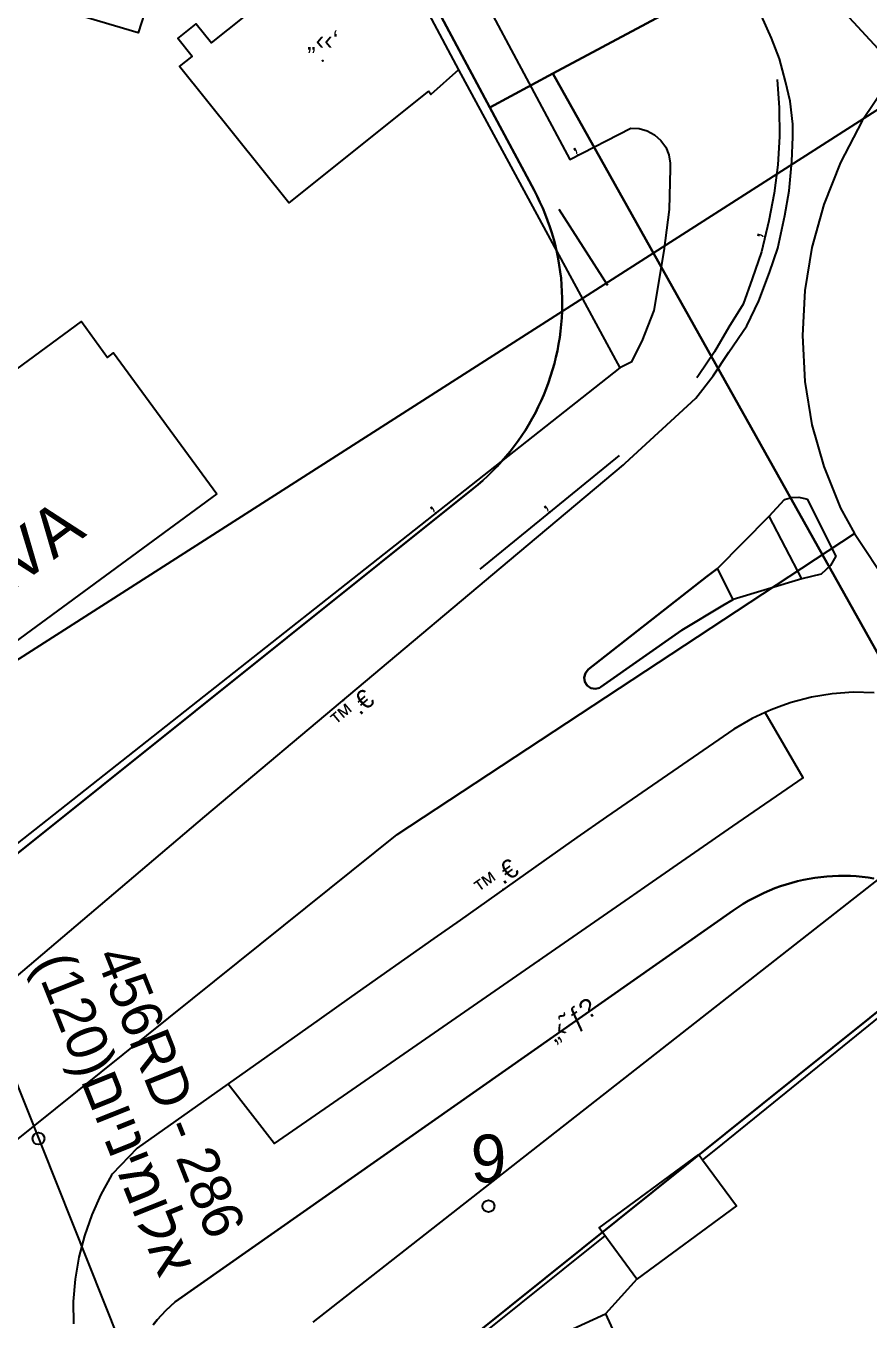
# Model space of a CAD drawing. Header units: metres. Extents: x 218299 to 220222, y 572714 to 574340.
# Drawn here: x 219302.8 to 219338.2, y 573741.8 to 573796.1 of the extents above; entities that cross this region are included whole.
import ezdxf
from ezdxf.enums import TextEntityAlignment as Align

# ---------------------------------------------------------------- set-up
doc = ezdxf.new("R2010")
doc.units = ezdxf.units.M
doc.header["$MEASUREMENT"] = 0
for name, color, linetype in [('1601', 44, 'LANDBORDER'), ('1602', 44, 'Continuous'), ('1603', 44, 'Continuous'), ('6011', 10, 'Continuous'), ('6021', 110, 'Continuous'), ('6901', 3, 'Continuous'), ('A_POINTS', 2, 'Continuous'), ('I_OTHER', 7, 'Continuous'), ('M2200', 253, 'Continuous'), ('M2207', 253, 'Continuous'), ('M2401', 7, 'Continuous'), ('M2404', 7, 'Continuous'), ('M2407', 253, 'Continuous'), ('M2408', 253, 'Continuous'), ('M2420', 253, 'Continuous'), ('M2601', 253, 'Continuous'), ('M2605', 253, 'Continuous'), ('M4601', 253, 'Continuous')]:
    doc.layers.add(name, color=color, linetype=linetype)
doc.styles.add('HEBTXT', font='HEBTXT')
doc.styles.add('MAVAT_HEBTXT', font='HEBTXT')
doc.linetypes.add('LANDBORDER', pattern='A,6.25,[208,elecad.shx,S=0.02,R=0,X=-0.6,Y=0],12.5,[208,elecad.shx,S=0.02,R=180,X=0.6,Y=0],6.25', length=25)

# ---------------------------------------------------------------- blocks, each defined once
blk = doc.blocks.new('6901')
at = {"layer": 'A_POINTS'}
blk.add_circle((0, 0), 0.25, dxfattribs=at)
at = {"color": 0, "style": 'HEBTXT', "flags": 1}
blk.add_attdef('CODE', (-2.918, 6.399), '', height=1.7, dxfattribs=at)
at = {"color": 0, "style": 'HEBTXT'}
for tag, p in [('PATH', (0.169, 4.708)), ('HTCH', (0.169, 2.708))]:
    blk.add_attdef(tag, text='', height=1.7, dxfattribs=at).set_placement(p, align=Align.MIDDLE_CENTER)
blk = doc.blocks.new('1603')
at = {"layer": 'A_POINTS'}
blk.add_circle((0, 0), 0.25, dxfattribs=at)
at = {"color": 0, "style": 'HEBTXT'}
blk.add_attdef('PARCEL_NUM', text='', height=2, dxfattribs=at).set_placement((0, 1), align=Align.CENTER)
at = {"color": 0, "style": 'HEBTXT', "flags": 1}
blk.add_attdef('LOT_NUM', text='', height=2, dxfattribs=at).set_placement((0, -2.5), align=Align.CENTER)
blk = doc.blocks.new('M2404')
blk.add_circle((0, 0), 0.025)
at = {"style": 'MAVAT_HEBTXT'}
blk.add_attdef('NAME', text='', height=0.8, dxfattribs=at).set_placement((0, 1.59), align=Align.MIDDLE)
blk = doc.blocks.new('M2207')
blk.add_circle((0, 0), 0.025)
at = {"style": 'MAVAT_HEBTXT'}
blk.add_attdef('NAME', text='', height=0.8, dxfattribs=at).set_placement((0, 1.59), align=Align.MIDDLE)
blk = doc.blocks.new('M2408')
blk.add_circle((0, 0), 0.025)
at = {"style": 'MAVAT_HEBTXT'}
blk.add_attdef('NAME', text='', height=0.8, dxfattribs=at).set_placement((0, 1.59), align=Align.MIDDLE)
blk = doc.blocks.new('M2601')
blk.add_circle((0, 0), 0.025)
at = {"style": 'MAVAT_HEBTXT'}
blk.add_attdef('NAME', text='', height=0.8, dxfattribs=at).set_placement((0, 1.59), align=Align.MIDDLE)
blk = doc.blocks.new('111')
at = {"layer": 'M2200'}
blk.add_polyline3d([(219310.846, 573776.482, 587.055), (219300.571, 573768.952, 587.055), (219296.288, 573774.797, 587.055), (219296.545, 573774.985, 587.055), (219295.759, 573776.058, 586.755), (219297.255, 573777.155, 586.755), (219298.02, 573776.111, 587.055), (219301.098, 573778.366, 587.055), (219299.978, 573779.894, 586.68), (219305.172, 573783.701, 586.68), (219306.269, 573782.203, 587.055), (219306.519, 573782.386, 587.055)], close=True, dxfattribs=at)
at = {"layer": 'M2207'}
for points in [[(219319.721, 573793.362, 587.58), (219313.866, 573788.688, 587.58), (219309.288, 573794.403, 587.58), (219309.813, 573794.824, 587.58), (219309.214, 573795.572, 586.83), (219309.987, 573796.191, 586.83), (219310.628, 573795.391, 587.58), (219317.474, 573800.865, 586.755), (219317.474, 573800.865, 586.755), (219320.975, 573794.263, 586.755), (219319.825, 573793.233, 586.755)], [(219331.058, 573748.768, 586.08), (219331.218, 573748.55, 586.08), (219332.637, 573746.626, 586.08), (219328.463, 573743.55, 586.08), (219328.463, 573743.55, 586.08), (219326.884, 573745.692, 586.08), (219331.058, 573748.768, 586.08)], [(219327.152, 573742.088, 586.68), (219327.152, 573742.088, 586.68), (219328.408, 573739.343, 586.68), (219325.321, 573737.931, 586.68), (219324.065, 573740.676, 586.68), (219327.152, 573742.088, 586.68)]]:
    blk.add_polyline3d(points, close=True, dxfattribs=at)
at = {"layer": 'M2401'}
for points in [[(219298.144, 573752.587, 576.334), (219310.351, 573762.953, 576.334), (219323.126, 573773.688, 576.334), (219327.894, 573777.702, 576.334), (219327.968, 573777.765, 576.334), (219330.939, 573780.49, 576.334), (219331.663, 573781.434, 576.334), (219332.321, 573782.423, 576.334), (219333.073, 573783.53, 576.334), (219333.57, 573784.568, 576.334), (219334.019, 573785.762, 576.334), (219334.373, 573786.778, 576.334), (219334.665, 573788.151, 576.334), (219334.85, 573789.185, 576.334), (219334.96, 573790.416, 576.334), (219335.007, 573791.454, 576.334), (219334.994, 573791.985, 576.334), (219334.894, 573792.948, 576.334), (219334.693, 573793.776, 576.334), (219334.446, 573794.724, 576.334), (219334.108, 573795.59, 576.334), (219333.684, 573796.523, 576.334)], [(219334.007, 573775.543, 584.648), (219334.651, 573776.241, 584.648), (219334.949, 573776.329, 584.648), (219335.259, 573776.338, 584.648), (219335.562, 573776.269, 584.648), (219335.595, 573776.256, 584.648), (219336.803, 573773.872, 584.648), (219336.573, 573773.475, 584.648), (219336.194, 573773.111, 584.648), (219335.374, 573772.915, 584.648), (219332.505, 573772.051, 584.648), (219332.069, 573771.792, 584.648), (219330.343, 573770.764, 584.648), (219326.935, 573768.366, 584.648), (219326.904, 573768.349, 584.648), (219326.721, 573768.301, 584.648), (219326.535, 573768.332, 584.648), (219326.377, 573768.436, 584.648), (219326.277, 573768.596, 584.648), (219326.25, 573768.783, 584.648), (219326.302, 573768.964, 584.648), (219326.424, 573769.108, 584.648), (219331.398, 573773.01, 584.648), (219331.835, 573773.353, 584.648), (219334.007, 573775.543, 584.648)], [(219338.407, 573768.141, 584.837), (219337.526, 573768.156, 584.837), (219336.647, 573768.092, 584.837), (219335.778, 573767.948, 584.837), (219334.925, 573767.726, 584.837), (219334.539, 573767.588, 584.837), (219334.095, 573767.428, 584.837), (219333.837, 573767.308, 584.837), (219333.296, 573767.057, 584.837), (219332.533, 573766.615, 584.837), (219327.181, 573762.939, 584.837), (219325.943, 573762.065, 584.837), (219324.557, 573761.086, 584.837), (219321.045, 573758.606, 584.837), (219319.941, 573757.826, 584.837), (219316.496, 573755.393, 584.837), (219315.142, 573754.437, 584.837), (219311.325, 573751.741, 584.837), (219307.509, 573749.046, 584.837), (219306.461, 573747.949, 584.837), (219306.437, 573747.911, 584.837), (219305.985, 573747.097, 584.837), (219305.603, 573746.247, 584.837), (219305.294, 573745.366, 584.837), (219305.062, 573744.463, 584.837), (219304.907, 573743.542, 584.837), (219304.83, 573742.611, 584.837), (219304.833, 573741.677, 584.837)]]:
    blk.add_polyline3d(points, dxfattribs=at)
at = {"layer": 'M2404'}
for points in [[(219298.144, 573752.587, 576.334), (219310.351, 573762.953, 576.334), (219323.126, 573773.688, 576.334), (219327.894, 573777.702, 576.334), (219327.968, 573777.765, 576.334), (219330.939, 573780.49, 576.334), (219331.663, 573781.434, 576.334), (219332.321, 573782.423, 576.334), (219333.073, 573783.53, 576.334), (219333.57, 573784.568, 576.334), (219334.019, 573785.762, 576.334), (219334.373, 573786.778, 576.334), (219334.665, 573788.151, 576.334), (219334.85, 573789.185, 576.334), (219334.96, 573790.416, 576.334), (219335.007, 573791.454, 576.334), (219334.994, 573791.985, 576.334), (219334.894, 573792.948, 576.334), (219334.693, 573793.776, 576.334), (219334.446, 573794.724, 576.334), (219334.108, 573795.59, 576.334), (219333.684, 573796.523, 576.334)], [(219334.007, 573775.543, 584.648), (219334.651, 573776.241, 584.648), (219334.949, 573776.329, 584.648), (219335.259, 573776.338, 584.648), (219335.562, 573776.269, 584.648), (219335.595, 573776.256, 584.648), (219336.803, 573773.872, 584.648), (219336.573, 573773.475, 584.648), (219336.194, 573773.111, 584.648), (219335.374, 573772.915, 584.648)], [(219331.835, 573773.353, 584.498), (219331.398, 573773.01, 584.498), (219326.424, 573769.108, 584.498), (219326.302, 573768.964, 584.498), (219326.25, 573768.783, 584.498), (219326.277, 573768.596, 584.498), (219326.377, 573768.436, 584.498), (219326.535, 573768.332, 584.498), (219326.721, 573768.301, 584.498), (219326.904, 573768.349, 584.498), (219326.935, 573768.366, 584.498), (219330.343, 573770.764, 584.498), (219332.069, 573771.792, 584.498), (219332.505, 573772.051, 584.498)], [(219338.407, 573768.141, 584.613), (219337.526, 573768.156, 584.613), (219336.647, 573768.092, 584.613), (219335.778, 573767.948, 584.613), (219334.925, 573767.726, 584.613), (219334.539, 573767.588, 584.613), (219334.095, 573767.428, 584.613), (219333.837, 573767.308, 584.613), (219333.296, 573767.057, 584.613), (219332.533, 573766.615, 584.613), (219327.181, 573762.939, 584.613), (219325.943, 573762.065, 584.613), (219324.557, 573761.086, 584.613), (219321.045, 573758.606, 584.613), (219319.941, 573757.826, 584.613), (219316.496, 573755.393, 584.613), (219315.142, 573754.437, 584.613), (219311.325, 573751.741, 584.613), (219307.509, 573749.046, 584.613), (219306.461, 573747.949, 584.613), (219306.437, 573747.911, 584.613), (219305.985, 573747.097, 584.613), (219305.603, 573746.247, 584.613), (219305.294, 573745.366, 584.613), (219305.062, 573744.463, 584.613), (219304.907, 573743.542, 584.613), (219304.83, 573742.611, 584.613), (219304.833, 573741.677, 584.613)]]:
    blk.add_polyline3d(points, dxfattribs=at)
at = {"layer": 'M2407'}
blk.add_polyline3d([(219328.463, 573743.55, 584.092), (219327.152, 573742.088, 584.092)], dxfattribs=at)
at = {"layer": 'M2408'}
for points in [[(219335.374, 573772.915, 584.648), (219334.007, 573775.543, 584.648)], [(219332.505, 573772.051, 584.498), (219331.835, 573773.353, 584.498)], [(219311.325, 573751.741, 584.194), (219313.27, 573749.234, 584.194), (219316.519, 573751.483, 584.194), (219328.149, 573759.535, 584.194), (219329.114, 573760.203, 584.194), (219332.488, 573762.539, 584.194), (219335.427, 573764.574, 584.194), (219333.837, 573767.308, 584.194)], [(219314.891, 573741.739, 584.698), (219338.957, 573760.602, 584.698), (219339.974, 573761.399, 584.698), (219340.512, 573761.66, 584.698), (219341.087, 573761.852, 584.698), (219341.095, 573761.853, 584.698), (219341.683, 573761.966, 584.698), (219342.288, 573762.001, 584.698), (219342.892, 573761.956, 584.698), (219343.486, 573761.832, 584.698), (219344.057, 573761.631, 584.698), (219344.597, 573761.356, 584.698), (219345.097, 573761.013, 584.698), (219345.547, 573760.607, 584.698), (219345.939, 573760.145, 584.698), (219346.268, 573759.636, 584.698), (219347.013, 573758.509, 584.698), (219347.538, 573757.714, 584.698), (219352.709, 573749.884, 584.698), (219357.1, 573741.697, 584.698)]]:
    blk.add_polyline3d(points, dxfattribs=at)
at = {"layer": 'M2420'}
for points in [[(219262.7, 573923.19), (219278.664, 573898.004), (219294.397, 573868.441), (219300.023, 573858.1), (219310.828, 573838.455), (219318.051, 573825.43), (219330.028, 573804.409), (219339.414, 573794.23)], [(219338.91, 573793.62), (219337.91, 573792.12), (219337, 573790.38), (219336.3, 573788.62), (219335.8, 573786.81), (219335.5, 573785), (219335.41, 573783.12), (219335.5, 573781.19), (219335.8, 573779.38), (219336.3, 573777.62), (219337, 573775.88), (219337.59, 573774.81), (219339, 573772.69)], [(219155.41, 573632.62), (219182.91, 573654.12), (219221.5, 573684.88), (219258.7, 573714.38), (219266.09, 573720.38), (219294.5, 573743), (219318.41, 573762.19), (219337.59, 573774.81)]]:
    blk.add_lwpolyline(points, dxfattribs=at)
at = {"layer": 'M2420', "linetype": 'Continuous', "lineweight": -3}
blk.add_lwpolyline([(219155.41, 573632.62), (219182.91, 573654.12), (219221.5, 573684.88), (219258.7, 573714.38), (219266.09, 573720.38), (219294.5, 573743), (219318.41, 573762.19), (219337.59, 573774.81)], dxfattribs=at)
at = {"layer": 'M2601'}
for points in [[(219319.087, 573802.525, 585.218), (219320.076, 573800.938, 585.264), (219325.643, 573790.503, 585.545), (219328.208, 573791.818, 585.545), (219328.56, 573791.802, 585.552), (219328.898, 573791.706, 585.557), (219329.207, 573791.537, 585.561), (219329.47, 573791.303, 585.564), (219329.673, 573791.015, 585.565), (219329.806, 573790.69, 585.565), (219329.863, 573790.342, 585.563), (219329.858, 573790.124, 585.561), (219329.82, 573788.408, 585.486), (219329.593, 573786.668, 585.411), (219329.177, 573784.164, 585.261), (219328.674, 573782.883, 585.261), (219328.22, 573782.008, 585.261), (219327.752, 573781.765, 585.261)], [(219320.975, 573794.263, 586.755), (219327.752, 573781.765, 586.755), (219327.752, 573781.765, 586.755), (219327.752, 573781.765, 586.755), (219301.138, 573760.768, 586.005), (219301.138, 573760.768, 586.005)], [(219334.343, 573793.854, 585.855), (219334.433, 573792.664, 585.819), (219334.442, 573791.47, 585.788), (219334.372, 573790.279, 585.76), (219334.222, 573789.095, 585.737), (219333.993, 573787.923, 585.719), (219333.683, 573786.631, 585.705), (219333.3, 573785.5, 585.695), (219332.918, 573784.439, 585.69), (219332.315, 573783.467, 585.69), (219331.714, 573782.436, 585.695), (219331.046, 573781.447, 585.704), (219330.969, 573781.341, 585.705)], [(219327.714, 573778.093, 585.55), (219321.883, 573773.322, 585.475)], [(219316.497, 573736.832, 584.842), (219327.128, 573745.361, 584.842)]]:
    blk.add_polyline3d(points, dxfattribs=at)
at = {"layer": 'M2605'}
for points in [[(219306.977, 573798.665, 587.945), (219307.248, 573798.593, 587.945), (219308.347, 573798.301, 587.945), (219308.347, 573798.301, 587.945), (219307.556, 573795.807, 587.945), (219304.949, 573796.584, 587.945)], [(219358.771, 573732.799, 585.918), (219354.096, 573741.588, 585.586), (219348.278, 573752.594, 585.286), (219344.294, 573759.147, 585.286), (219344.294, 573759.147, 585.286), (219331.754, 573748.985, 584.279)], [(219331.754, 573748.985, 584.279), (219331.218, 573748.55, 584.236)]]:
    blk.add_polyline3d(points, dxfattribs=at)
at = {"layer": 'M4601'}
blk.add_polyline3d([(219325.184, 573788.413, 585.386), (219327.235, 573785.235, 585.386)], dxfattribs=at)
at = {"layer": 'M2207'}
ref = blk.add_blockref('M2207', (219315.288, 573794.642), dxfattribs=dict(at, xscale=0.5, yscale=0.5, zscale=0.5))
ref.add_attrib('NAME', '„‹‹‘', dxfattribs={"layer": '0', "height": 0.8, "style": 'MAVAT_HEBTXT'}).set_placement((219315.288, 573795.437), align=Align.MIDDLE)
at = {"layer": 'M2404'}
ref = blk.add_blockref('M2404', (219316.157, 573767.832), dxfattribs=dict(at, xscale=0.5, yscale=0.5, zscale=0.5))
ref.add_attrib('NAME', '™.€', dxfattribs={"layer": '0', "height": 0.8, "rotation": 40.0412, "style": 'MAVAT_HEBTXT'}).set_placement((219316.511, 573767.411), align=Align.MIDDLE)
ref = blk.add_blockref('M2404', (219322.863, 573759.89), dxfattribs=dict(at, xscale=0.5, yscale=0.5, zscale=0.5))
ref.add_attrib('NAME', '™.€', dxfattribs={"layer": '0', "height": 0.8, "rotation": 35.2309, "style": 'MAVAT_HEBTXT'}).set_placement((219322.546, 573760.339), align=Align.MIDDLE)
at = {"layer": 'M2408'}
ref = blk.add_blockref('M2408', (219324.345, 573756.901), dxfattribs=dict(at, xscale=0.5, yscale=0.5, zscale=0.5))
ref.add_attrib('NAME', '„‹˜ƒ\x8e', dxfattribs={"layer": '0', "height": 0.8, "rotation": 34.6969, "style": 'MAVAT_HEBTXT'}).set_placement((219325.774, 573754.34), align=Align.MIDDLE)
at = {"layer": 'M2601'}
ref = blk.add_blockref('M2601', (219325.986, 573790.679), dxfattribs=dict(at, xscale=0.5, yscale=0.5, zscale=0.5))
ref.add_attrib('NAME', '‚', dxfattribs={"layer": '0', "height": 0.8, "rotation": 27.1391, "style": 'MAVAT_HEBTXT'}).set_placement((219325.735, 573791.169), align=Align.MIDDLE)
ref = blk.add_blockref('M2601', (219333.836, 573787.27), dxfattribs=dict(at, xscale=0.5, yscale=0.5, zscale=0.5))
ref.add_attrib('NAME', '‚', dxfattribs={"layer": '0', "height": 0.8, "rotation": 76.5276, "style": 'MAVAT_HEBTXT'}).set_placement((219333.301, 573787.398), align=Align.MIDDLE)
ref = blk.add_blockref('M2601', (219320.025, 573775.668), dxfattribs=dict(at, xscale=0.5, yscale=0.5, zscale=0.5))
ref.add_attrib('NAME', '‚', dxfattribs={"layer": '0', "height": 0.8, "rotation": 38.2707, "style": 'MAVAT_HEBTXT'}).set_placement((219319.684, 573776.1), align=Align.MIDDLE)
ref = blk.add_blockref('M2601', (219324.799, 573775.707), dxfattribs=dict(at, xscale=0.5, yscale=0.5, zscale=0.5))
ref.add_attrib('NAME', '‚', dxfattribs={"layer": '0', "height": 0.8, "rotation": 39.2896, "style": 'MAVAT_HEBTXT'}).set_placement((219324.451, 573776.133), align=Align.MIDDLE)

msp = doc.modelspace()

# ---------------------------------------------------------------- linework, layer by layer
at = {"layer": '1601'}
for points in [[(219031.4165, 573834.1371), (219259.7877, 573966.0376), (219262.41, 573961.47), (219267.9449, 573964.7529), (219281.5263, 573940.1351), (219282.8532, 573937.73), (219286.41, 573931.283), (219293.4171, 573918.8208), (219293.8344, 573917.9634), (219303.7, 573897.69), (219303.7232, 573897.6367), (219314.8715, 573872.037), (219315.0911, 573871.5327), (219324.4383, 573851.317), (219324.4681, 573851.2625), (219344.0132, 573815.4852), (219350.15, 573813.343), (219356.56, 573811.003), (219324.9424, 573794.1047), (219344.361, 573759.421), (219342.7464, 573758.1259), (219308.0344, 573730.2876)], [(219378.736, 573696.81), (219344.3692, 573759.4062), (219344.361, 573759.421), (219324.9424, 573794.1047), (219356.56, 573811.003), (219372.4055, 573819.4975), (219373.0314, 573818.3829), (219376.0739, 573819.9544), (219375.7226, 573820.6709), (219386.6418, 573826.2992), (219387.2964, 573824.9654), (219393.4757, 573828.2531), (219394.0307, 573827.6341), (219397.7397, 573829.4439), (219397.6802, 573830.1494), (219449.9242, 573857.3257), (219459.4307, 573862.4279)], [(219308.0344, 573730.2876), (219342.7464, 573758.1259), (219344.361, 573759.421), (219344.3692, 573759.4062), (219378.736, 573696.81)]]:
    msp.add_lwpolyline(points, dxfattribs=at)
at = {"layer": '1602'}
for points in [[(219293.8344, 573917.9634), (219303.7, 573897.69), (219303.7232, 573897.6367), (219314.8715, 573872.037), (219315.0911, 573871.5327), (219324.4383, 573851.317), (219324.4681, 573851.2625), (219344.0132, 573815.4852), (219350.15, 573813.343), (219356.56, 573811.003), (219324.9424, 573794.1047), (219322.2908, 573792.6874), (219302.519, 573829.67)], [(219302.519, 573829.67), (219322.2908, 573792.6874), (219324.151, 573789.208), (219324.2784, 573788.9616), (219324.3989, 573788.7118), (219324.5124, 573788.4588), (219324.6188, 573788.2027), (219324.7181, 573787.9437), (219324.8102, 573787.6821), (219324.895, 573787.4181), (219324.9725, 573787.1518), (219325.0425, 573786.8834), (219325.1051, 573786.6132), (219325.1601, 573786.3414), (219325.2076, 573786.0681), (219325.2475, 573785.7937), (219325.2798, 573785.5182), (219325.3044, 573785.242), (219325.3213, 573784.9651), (219325.3306, 573784.688), (219325.3322, 573784.4106), (219325.326, 573784.1333), (219325.3122, 573783.8563), (219325.2908, 573783.5798), (219325.2616, 573783.304), (219325.2248, 573783.0291), (219325.1804, 573782.7554), (219325.1285, 573782.4829), (219325.069, 573782.212), (219325.002, 573781.9429), (219324.9276, 573781.6757), (219324.8457, 573781.4107), (219324.7566, 573781.1481), (219324.6602, 573780.8881), (219324.5567, 573780.6308), (219324.4461, 573780.3764), (219324.3284, 573780.1253), (219324.2038, 573779.8775), (219324.0724, 573779.6333), (219323.9343, 573779.3928), (219323.7896, 573779.1562), (219323.6383, 573778.9237), (219323.4807, 573778.6955), (219323.3168, 573778.4718), (219323.1468, 573778.2527), (219322.9707, 573778.0384), (219322.7888, 573777.829), (219322.6011, 573777.6248), (219322.4079, 573777.4259), (219322.2092, 573777.2324), (219322.0052, 573777.0445), (219321.7961, 573776.8623), (219321.582, 573776.686), (219259.359, 573726.87)], [(219371.7363, 573774.32), (219369.3641, 573773.0272), (219344.361, 573759.421), (219324.9424, 573794.1047), (219356.56, 573811.003), (219372.4055, 573819.4975)], [(219259.359, 573726.87), (219321.582, 573776.686), (219321.7961, 573776.8623), (219322.0052, 573777.0445), (219322.2092, 573777.2324), (219322.4079, 573777.4259), (219322.6011, 573777.6248), (219322.7888, 573777.829), (219322.9707, 573778.0384), (219323.1468, 573778.2527), (219323.3168, 573778.4718), (219323.4807, 573778.6955), (219323.6383, 573778.9237), (219323.7896, 573779.1562), (219323.9343, 573779.3928), (219324.0724, 573779.6333), (219324.2038, 573779.8775), (219324.3284, 573780.1253), (219324.4461, 573780.3764), (219324.5567, 573780.6308), (219324.6602, 573780.8881), (219324.7566, 573781.1481), (219324.8457, 573781.4107), (219324.9276, 573781.6757), (219325.002, 573781.9429), (219325.069, 573782.212), (219325.1285, 573782.4829), (219325.1804, 573782.7554), (219325.2248, 573783.0291), (219325.2616, 573783.304), (219325.2908, 573783.5798), (219325.3122, 573783.8563), (219325.326, 573784.1333), (219325.3322, 573784.4106), (219325.3306, 573784.688), (219325.3213, 573784.9651), (219325.3044, 573785.242), (219325.2798, 573785.5182), (219325.2475, 573785.7937), (219325.2076, 573786.0681), (219325.1601, 573786.3414), (219325.1051, 573786.6132), (219325.0425, 573786.8834), (219324.9725, 573787.1518), (219324.895, 573787.4181), (219324.8102, 573787.6821), (219324.7181, 573787.9437), (219324.6188, 573788.2027), (219324.5124, 573788.4588), (219324.3989, 573788.7118), (219324.2784, 573788.9616), (219324.151, 573789.208), (219322.2908, 573792.6874), (219324.9424, 573794.1047), (219344.361, 573759.421)], [(219338.401, 573760.3543), (219338.1555, 573760.3909), (219337.9091, 573760.4199), (219337.6619, 573760.4413), (219337.4142, 573760.455), (219337.1661, 573760.4609), (219336.918, 573760.4592), (219336.6701, 573760.4498), (219336.4225, 573760.4327), (219336.1756, 573760.408), (219335.9296, 573760.3756), (219335.6848, 573760.3355), (219335.4412, 573760.288), (219335.1993, 573760.2328), (219334.9592, 573760.1702), (219334.7212, 573760.1002), (219334.4854, 573760.0229), (219334.2522, 573759.9382), (219334.0217, 573759.8464), (219333.7941, 573759.7475), (219333.5698, 573759.6415), (219333.3488, 573759.5287), (219333.1314, 573759.409), (219332.9178, 573759.2827), (219332.7083, 573759.1498), (219332.503, 573759.0105), (219309.103, 573742.5956), (219308.9063, 573742.4151), (219308.7151, 573742.2288), (219308.5294, 573742.0369), (219308.3496, 573741.8396), (219308.1756, 573741.6371)], [(219308.1756, 573741.6371), (219308.3496, 573741.8396), (219308.5294, 573742.0369), (219308.7151, 573742.2288), (219308.9063, 573742.4151), (219309.103, 573742.5956), (219332.503, 573759.0105), (219332.7083, 573759.1498), (219332.9178, 573759.2827), (219333.1314, 573759.409), (219333.3488, 573759.5287), (219333.5698, 573759.6415), (219333.7941, 573759.7475), (219334.0217, 573759.8464), (219334.2522, 573759.9382), (219334.4854, 573760.0229), (219334.7212, 573760.1002), (219334.9592, 573760.1702), (219335.1993, 573760.2328), (219335.4412, 573760.288), (219335.6848, 573760.3355), (219335.9296, 573760.3756), (219336.1756, 573760.408), (219336.4225, 573760.4327), (219336.6701, 573760.4498), (219336.918, 573760.4592), (219337.1661, 573760.4609), (219337.4142, 573760.455), (219337.6619, 573760.4413), (219337.9091, 573760.4199), (219338.1555, 573760.3909), (219338.401, 573760.3543)], [(219308.0344, 573730.2876), (219342.7464, 573758.1259), (219344.361, 573759.421), (219344.3692, 573759.4062), (219378.736, 573696.81)], [(219342.7464, 573758.1259), (219308.0344, 573730.2876)]]:
    msp.add_lwpolyline(points, dxfattribs=at)
at = {"layer": '6011'}
msp.add_lwpolyline([(219569.9445, 573910.4142), (219479.0062, 573868.7913), (219396.0105, 573829.3643), (219296.84, 573765.91)], dxfattribs=at)
at = {"layer": '6021'}
msp.add_lwpolyline([(219297.4229, 573764.4227), (219299.5868, 573758.9321), (219309.34, 573734.47)], dxfattribs=at)

# ---------------------------------------------------------------- block references
msp.add_blockref('111', (0, 0))
at = {"layer": '1603'}
msp.add_blockref('1603', (219322.2392, 573746.6072), dxfattribs=at).add_auto_attribs({'PARCEL_NUM': '9'})
at = {"layer": '6901'}
ref = msp.add_blockref('6901', (219303.3706, 573749.442), dxfattribs=dict(at, rotation=291.7375))
ref.add_attrib('PATH', '456RD - 286', dxfattribs={"layer": '0', "color": 0, "height": 1.7, "rotation": 291.7375, "style": 'HEBTXT'}).set_placement((219308.9153, 573751.4258), align=Align.MIDDLE_CENTER)
ref.add_attrib('HTCH', '(120)םוינימולא', dxfattribs={"layer": '0', "color": 0, "height": 1.7, "rotation": 291.7375, "style": 'HEBTXT'}).set_placement((219306.593, 573750.4999), align=Align.MIDDLE_CENTER)

# ---------------------------------------------------------------- texts
at = {"layer": 'I_OTHER', "style": 'HEBTXT'}
msp.add_text('630KVA', height=2, rotation=36.8, dxfattribs=at).set_placement((219305.431, 573774.7637), align=Align.RIGHT)

doc.saveas('drawing.dxf')
